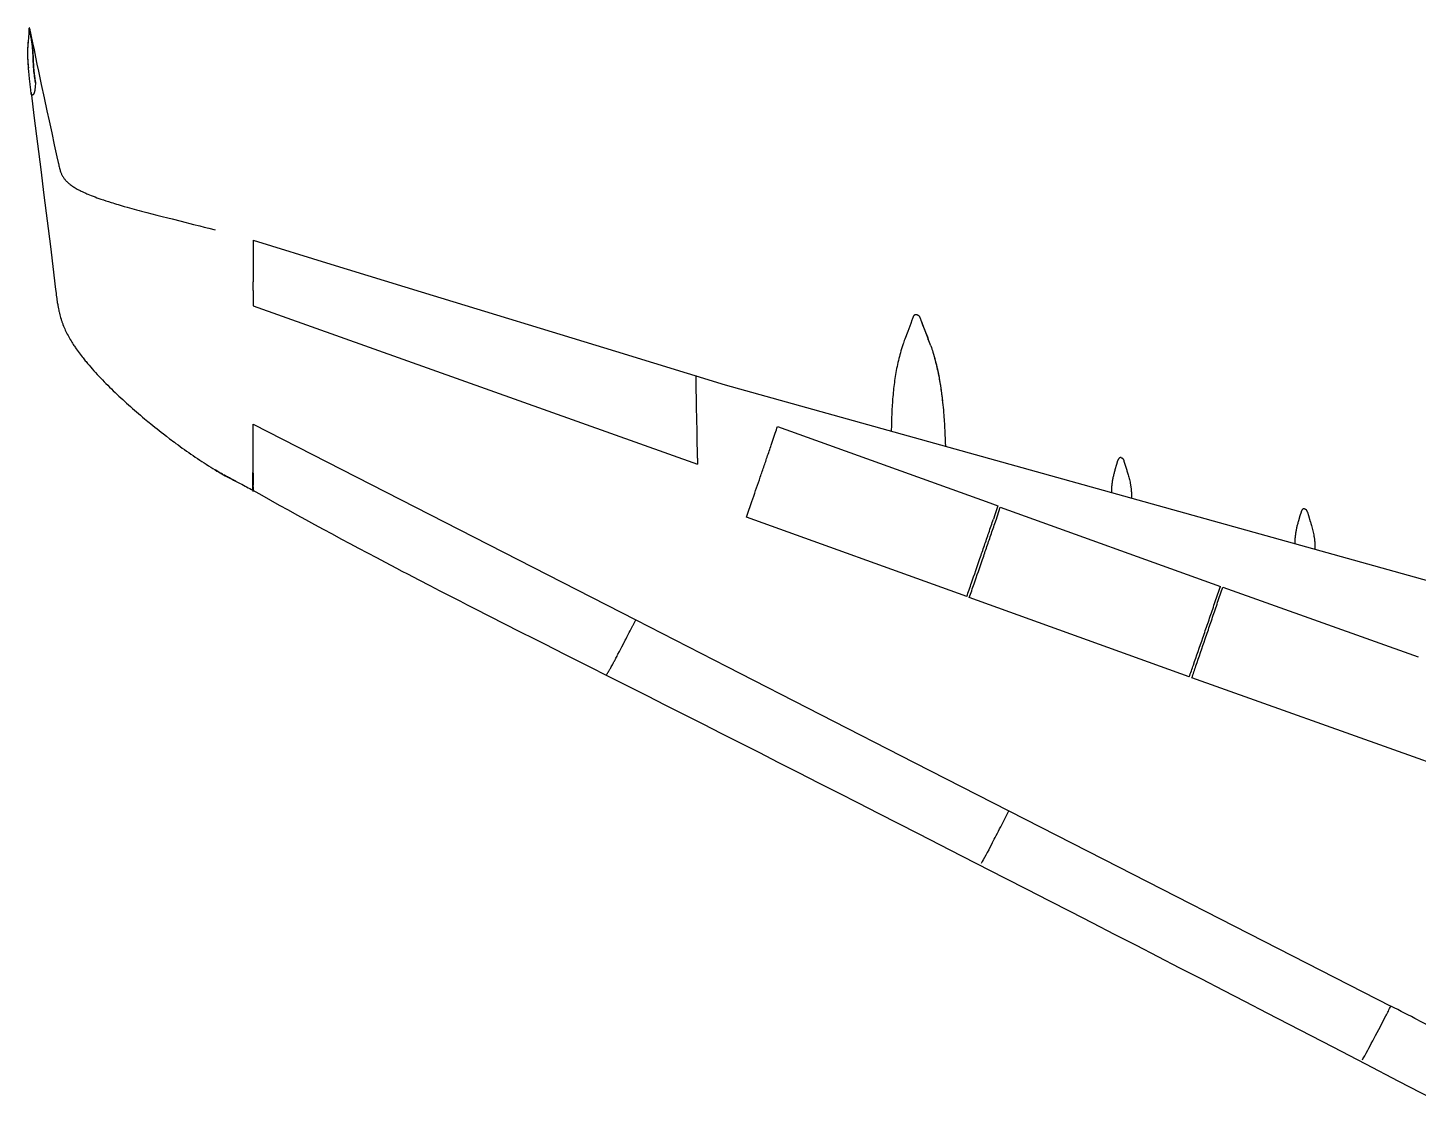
# Model space of a CAD drawing. Extents: x -17108 to 71323, y -8319 to 54197.
# Drawn here: x 35841 to 44928, y 12203 to 19197 of the extents above; entities that cross this region are included whole.
import ezdxf

# ---------------------------------------------------------------- set-up
doc = ezdxf.new("R2010")
doc.units = 0
doc.layers.get('0').update_dxf_attribs({"linetype": 'CONTINUOUS'})

msp = doc.modelspace()

# ---------------------------------------------------------------- linework, layer by layer
at = {"color": 7, "ltscale": 0.024724}
for p, q in [((35891.2, 18838.6), (35891.1, 18839.6)), ((35891.1, 18839.6), (35891.2, 18838.6))]:
    msp.add_line(p, q, dxfattribs=at)
at = {"color": 7}
for p, q in [((37312.7, 17380.9), (40218.7, 16346.4)), ((41677, 17287.3), (41726.5, 17162.4)), ((40208.7, 16897.1), (40208.1, 16924.3)), ((40211.2, 16775.6), (40210, 16833.2)), ((40397.8, 16865), (47248.2, 14953.7)), ((40212.4, 16716.2), (40211.2, 16775.6)), ((37312.7, 16606.4), (39814.1, 15327.6)), ((40699.7, 16470.5), (40726.2, 16549)), ((40740.7, 16592.2), (42129, 16092.7)), ((37312.7, 16261.6), (37312.7, 16286.5)), ((42129, 16092.7), (42181.4, 16073.8)), ((41977.7, 15480.8), (40537.2, 15999.3)), ((42169, 15981), (42197.1, 16064.3)), ((42197.1, 16064.3), (43635.4, 15546.8)), ((43650.6, 15541.6), (44928.3, 15085.9)), ((43432.3, 14955.9), (41994.2, 15473.6)), ((39814, 15327.6), (40409.5, 15023.1)), ((40409.5, 15023.1), (41635, 14396.5)), ((44928.3, 14422), (43449.1, 14949.7)), ((41635, 14396.5), (42253.6, 14080.3)), ((45013.6, 14391.6), (44928.3, 14422)), ((42253.6, 14080.3), (42871.2, 13764.5)), ((42871.2, 13764.5), (44107.4, 13132.5)), ((44107.4, 13132.5), (44749.9, 12804)), ((44928.3, 12712.7), (45413.7, 12464.6))]:
    msp.add_line(p, q, dxfattribs=at)
at = {"color": 7, "ltscale": 4.88281e-05}
msp.add_line((41643.4, 17320.1), (41643.4, 17320.1), dxfattribs=at)
at = {"color": 7, "ltscale": 0.169336}
msp.add_line((41651.4, 17322.3), (41644.7, 17322.3), dxfattribs=at)
at = {"color": 7, "ltscale": 0.00625}
for p, q in [((41719.4, 17162.4), (41719.7, 17162.4)), ((41719.6, 17162.4), (41719.8, 17162.4))]:
    msp.add_line(p, q, dxfattribs=at)
at = {"color": 7, "ltscale": 0.021537}
msp.add_line((40210, 16833.2), (40210, 16834.1), dxfattribs=at)
at = {"color": 7, "ltscale": 0.000683594}
for p, q in [((40211.2, 16775.6), (40211.2, 16775.6)), ((37312.7, 16168.3), (37312.7, 16168.3)), ((44198.2, 15804.7), (44198.2, 15804.7))]:
    msp.add_line(p, q, dxfattribs=at)
at = {"color": 7, "ltscale": 0.000439453}
msp.add_line((40212.4, 16716.1), (40212.4, 16716.2), dxfattribs=at)
at = {"color": 7, "ltscale": 9.76563e-05}
msp.add_line((40214, 16632.3), (40214, 16632.3), dxfattribs=at)
at = {"color": 7, "ltscale": 0.496388}
msp.add_line((37312.7, 16586.6), (37312.7, 16606.4), dxfattribs=at)
at = {"color": 7, "ltscale": 0.086768}
msp.add_line((37312.8, 16563.2), (37312.8, 16566.7), dxfattribs=at)
at = {"color": 7, "ltscale": 0.000585937}
msp.add_line((40216.8, 16467.8), (40216.8, 16467.8), dxfattribs=at)
at = {"color": 7, "ltscale": 0.160059}
msp.add_line((37312.7, 16427.7), (37312.7, 16434.1), dxfattribs=at)
at = {"color": 7, "ltscale": 0.006445}
msp.add_line((37312.7, 16378.2), (37312.7, 16378.4), dxfattribs=at)
at = {"color": 7, "ltscale": 0.070123}
msp.add_line((40217.9, 16384.5), (40217.8, 16387.3), dxfattribs=at)
at = {"color": 7, "ltscale": 0.003419}
msp.add_line((42983.7, 16388.6), (42983.6, 16388.6), dxfattribs=at)
at = {"color": 7, "ltscale": 0.000587968}
msp.add_line((42983.7, 16388.6), (42983.7, 16388.6), dxfattribs=at)
at = {"color": 7, "ltscale": 0.00059402}
for p, q in [((42983.7, 16388.6), (42983.7, 16388.6)), ((37312.8, 16168.5), (37312.8, 16168.5))]:
    msp.add_line(p, q, dxfattribs=at)
at = {"color": 7, "ltscale": 0.005079}
msp.add_line((42983.9, 16388.6), (42983.7, 16388.6), dxfattribs=at)
at = {"color": 7, "ltscale": 0.026819}
msp.add_line((42987.6, 16388.2), (42986.2, 16388.4), dxfattribs=at)
at = {"color": 7, "ltscale": 0.133204}
msp.add_line((37312.7, 16329), (37312.7, 16334.3), dxfattribs=at)
at = {"color": 7, "ltscale": 0.22334}
msp.add_line((37312.7, 16286.5), (37312.7, 16295.4), dxfattribs=at)
at = {"color": 7, "ltscale": 0.212256}
msp.add_line((37312.8, 16286.8), (37312.8, 16278.3), dxfattribs=at)
at = {"color": 7, "ltscale": 0.123779}
msp.add_line((37312.8, 16278.3), (37312.8, 16273.3), dxfattribs=at)
at = {"color": 7, "ltscale": 0.124023}
msp.add_line((37312.8, 16273.3), (37312.8, 16268.4), dxfattribs=at)
at = {"color": 7, "ltscale": 0.20918}
msp.add_line((37312.8, 16268.4), (37312.8, 16260), dxfattribs=at)
at = {"color": 7, "ltscale": 0.050586}
msp.add_line((37312.7, 16178.5), (37312.8, 16180.6), dxfattribs=at)
at = {"color": 7, "ltscale": 0.007666}
msp.add_line((37312.7, 16178.2), (37312.7, 16178.5), dxfattribs=at)
at = {"color": 7, "ltscale": 0.230909}
msp.add_line((37312.8, 16260), (37312.8, 16250.8), dxfattribs=at)
at = {"color": 7, "ltscale": 0.05542}
msp.add_line((37312.8, 16221.2), (37312.8, 16219), dxfattribs=at)
at = {"color": 7, "ltscale": 0.112354}
msp.add_line((37312.8, 16219), (37312.8, 16214.5), dxfattribs=at)
at = {"color": 7, "ltscale": 0.062402}
msp.add_line((37312.8, 16214.5), (37312.8, 16212), dxfattribs=at)
at = {"color": 7, "ltscale": 0.049365}
msp.add_line((37312.8, 16212), (37312.8, 16210), dxfattribs=at)
at = {"color": 7, "ltscale": 0.040918}
msp.add_line((37312.8, 16210), (37312.8, 16208.4), dxfattribs=at)
at = {"color": 7, "ltscale": 0.031055}
msp.add_line((37312.8, 16198), (37312.8, 16196.8), dxfattribs=at)
at = {"color": 7, "ltscale": 0.029102}
msp.add_line((37312.8, 16196.8), (37312.8, 16195.6), dxfattribs=at)
at = {"color": 7, "ltscale": 0.041651}
msp.add_line((37312.8, 16195.6), (37312.8, 16194), dxfattribs=at)
at = {"color": 7, "ltscale": 0.069824}
msp.add_line((37312.8, 16194), (37312.8, 16191.2), dxfattribs=at)
at = {"color": 7, "ltscale": 0.02041}
msp.add_line((37312.8, 16191.3), (37312.8, 16192.1), dxfattribs=at)
at = {"color": 7, "ltscale": 0.020752}
msp.add_line((37312.8, 16191.2), (37312.8, 16190.3), dxfattribs=at)
at = {"color": 7, "ltscale": 0.021924}
msp.add_line((37312.8, 16181.3), (37312.8, 16180.5), dxfattribs=at)
at = {"color": 7, "ltscale": 0.026026}
msp.add_line((37312.8, 16180.5), (37312.8, 16179.4), dxfattribs=at)
at = {"color": 7, "ltscale": 0.040967}
msp.add_line((37312.8, 16179.4), (37312.8, 16177.8), dxfattribs=at)
at = {"color": 7, "ltscale": 0.006055}
msp.add_line((37312.8, 16177.8), (37312.8, 16177.5), dxfattribs=at)
at = {"color": 7, "ltscale": 0.160987}
msp.add_line((37312.8, 16177.5), (37312.8, 16171.1), dxfattribs=at)
at = {"color": 7, "ltscale": 0.001225}
for p, q in [((43041.4, 16197.4), (43041.4, 16197.5)), ((37312.8, 16168), (37312.8, 16167.9))]:
    msp.add_line(p, q, dxfattribs=at)
at = {"color": 7, "ltscale": 0.001176}
msp.add_line((43041.4, 16197.5), (43041.4, 16197.4), dxfattribs=at)
at = {"color": 7, "ltscale": 0.001468}
msp.add_line((37312.7, 16170.3), (37312.8, 16170.4), dxfattribs=at)
at = {"color": 7, "ltscale": 0.003271}
msp.add_line((37312.7, 16170.2), (37312.7, 16170.3), dxfattribs=at)
at = {"color": 7, "ltscale": 0.010697}
msp.add_line((37312.7, 16169.7), (37312.7, 16170.2), dxfattribs=at)
at = {"color": 7, "ltscale": 0.008301}
msp.add_line((37312.7, 16169.4), (37312.7, 16169.7), dxfattribs=at)
at = {"color": 7, "ltscale": 0.007348}
msp.add_line((37312.7, 16168.3), (37312.8, 16168), dxfattribs=at)
at = {"color": 7, "ltscale": 0.007862}
msp.add_line((37312.8, 16171.1), (37312.8, 16170.8), dxfattribs=at)
at = {"color": 7, "ltscale": 0.005371}
msp.add_line((37312.8, 16170.8), (37312.8, 16170.6), dxfattribs=at)
at = {"color": 7, "ltscale": 0.016505}
msp.add_line((37312.8, 16170.6), (37312.8, 16169.9), dxfattribs=at)
at = {"color": 7, "ltscale": 0.004152}
msp.add_line((37312.8, 16170.4), (37312.8, 16170.5), dxfattribs=at)
at = {"color": 7, "ltscale": 0.001858}
msp.add_line((37312.8, 16169.9), (37312.8, 16169.8), dxfattribs=at)
at = {"color": 7, "ltscale": 0.003468}
msp.add_line((37312.8, 16169.1), (37312.8, 16168.9), dxfattribs=at)
at = {"color": 7, "ltscale": 0.008218}
msp.add_line((37312.8, 16168.9), (37312.8, 16168.6), dxfattribs=at)
at = {"color": 7, "ltscale": 0.001614}
msp.add_line((37312.8, 16167.9), (37312.8, 16167.9), dxfattribs=at)
at = {"color": 7, "ltscale": 0.000488281}
msp.add_line((37312.8, 16167.9), (37312.8, 16167.9), dxfattribs=at)
at = {"color": 7, "ltscale": 0.10918}
msp.add_line((42923.1, 16164.8), (42923.1, 16160.5), dxfattribs=at)
at = {"color": 7, "ltscale": 0.000308816}
msp.add_line((42933.8, 16157.5), (42933.8, 16157.5), dxfattribs=at)
at = {"color": 7, "ltscale": 0.003125}
msp.add_line((44182.6, 16054.5), (44182.5, 16054.5), dxfattribs=at)
at = {"color": 7, "ltscale": 0.00029701}
msp.add_line((44182.5, 16054.5), (44182.5, 16054.5), dxfattribs=at)
at = {"color": 7, "ltscale": 0.000490717}
msp.add_line((44182.6, 16054.5), (44182.6, 16054.5), dxfattribs=at)
at = {"color": 7, "ltscale": 0.0042}
msp.add_line((44182.8, 16054.5), (44182.6, 16054.5), dxfattribs=at)
at = {"color": 7, "ltscale": 0.031067}
msp.add_line((44186, 16054.3), (44184.8, 16054.4), dxfattribs=at)
at = {"color": 7, "ltscale": 0.001066}
msp.add_line((44204.2, 16032.4), (44204.2, 16032.4), dxfattribs=at)
at = {"color": 7, "ltscale": 0.001208}
msp.add_line((44204.2, 16032.4), (44204.2, 16032.4), dxfattribs=at)
at = {"color": 7, "ltscale": 0.111475}
msp.add_line((44122, 15830.4), (44122, 15826), dxfattribs=at)
at = {"color": 7, "ltscale": 0.111768}
msp.add_line((44122, 15830.4), (44122, 15826), dxfattribs=at)
at = {"color": 7, "ltscale": 0.111377}
msp.add_line((44122, 15826), (44122, 15830.4), dxfattribs=at)
at = {"color": 7, "ltscale": 0.000341797}
msp.add_line((44158.4, 15815.8), (44158.4, 15815.8), dxfattribs=at)
at = {"color": 7, "ltscale": 0.000390625}
msp.add_line((44158.4, 15815.8), (44158.4, 15815.8), dxfattribs=at)
at = {"color": 7, "ltscale": 0.000927734}
msp.add_line((44198.2, 15804.7), (44198.2, 15804.7), dxfattribs=at)
at = {"color": 7, "ltscale": 0.001172}
msp.add_line((44241.4, 15792.7), (44241.4, 15792.7), dxfattribs=at)
msp.add_line((44241.4, 15792.7), (44241.4, 15792.7), dxfattribs=at)
at = {"color": 7, "ltscale": 0.08054}
msp.add_line((39795.7, 15291.9), (39797.2, 15294.8), dxfattribs=at)
at = {"color": 7, "ltscale": 0.460651}
msp.add_line((39805.6, 15311.2), (39814.1, 15327.6), dxfattribs=at)
at = {"color": 7, "ltscale": 0.14855}
msp.add_line((39737.9, 15180.2), (39740.6, 15185.5), dxfattribs=at)
at = {"color": 7, "ltscale": 0.342213}
msp.add_line((39761.2, 15225.1), (39767.4, 15237.2), dxfattribs=at)
at = {"color": 7, "ltscale": 0.123577}
msp.add_line((39695.4, 15099), (39697.7, 15103.4), dxfattribs=at)
at = {"color": 7}
for points in [[(35862, 18774.7), (35861, 18782.4), (35859.8, 18793.3), (35858.2, 18807.8), (35855.9, 18830), (35852.5, 18863.9), (35850, 18889.4), (35847.9, 18911.6), (35846.1, 18932), (35844.8, 18947.8), (35843.8, 18961.2), (35842.9, 18974.9), (35842.3, 18984.3), (35841.7, 18994.3), (35841.3, 19004.7), (35840.9, 19015.3), (35840.8, 19020.8), (35840.8, 19026.2), (35840.7, 19031.8), (35840.8, 19037.4), (35840.8, 19043.1), (35841, 19048.8), (35841.2, 19054.5), (35841.4, 19060.2), (35841.7, 19066), (35842, 19071.7), (35842.4, 19077.5), (35843.3, 19089.1), (35844.2, 19100.6), (35845.3, 19112.2), (35846.9, 19129.6), (35847.4, 19135.4), (35847.9, 19141.3), (35848.4, 19147.1), (35848.6, 19151.2), (35848.9, 19155.3), (35849, 19159.4), (35849.1, 19163.6), (35849.2, 19168.1), (35849.3, 19177.3), (35849.4, 19192.7), (35849.4, 19195.3)], [(35850.3, 19197.4), (35850.1, 19197.4), (35849.9, 19197.3), (35849.7, 19197), (35849.6, 19196.7), (35849.5, 19196.4), (35849.5, 19195.9), (35849.4, 19195.3)], [(35850.3, 19197.4), (35850.1, 19197.4), (35849.9, 19197.2), (35849.8, 19197.1), (35849.7, 19196.9)], [(35852.6, 19193.2), (35852.4, 19194.2), (35852.2, 19194.8), (35851.8, 19195.8), (35851.4, 19196.5), (35851.2, 19196.8), (35851, 19197), (35850.8, 19197.2), (35850.6, 19197.4), (35850.4, 19197.4), (35850.3, 19197.4)], [(35852.6, 19193.2), (35852.4, 19194.2), (35852.1, 19195), (35851.9, 19195.6), (35851.5, 19196.3), (35851.3, 19196.7), (35851, 19197), (35850.7, 19197.3), (35850.6, 19197.4), (35850.4, 19197.4), (35850.3, 19197.4)], [(35891.1, 18839.6), (35889.2, 18850.7), (35888.2, 18856.7), (35886.5, 18868.1), (35885, 18878.6), (35883.5, 18889.8), (35882.2, 18900.8), (35881, 18912.4), (35880.7, 18915.9), (35879.8, 18926.4), (35878.8, 18939.3), (35878.1, 18949.7), (35877.2, 18964.9), (35876.6, 18975.2), (35875.8, 18993.1), (35874.7, 19016.5), (35874.1, 19028.6), (35873.5, 19040.7), (35872.8, 19051.6), (35872, 19062.5), (35871.6, 19068), (35870.7, 19077.8), (35869.9, 19085.6), (35868.9, 19093.4), (35867.9, 19101.2), (35866.7, 19109), (35865.8, 19114.7), (35864.9, 19120.4), (35863.8, 19126.4), (35862.6, 19132.4), (35861.4, 19139), (35860.1, 19145.5), (35858.5, 19153.5), (35857.1, 19161.4), (35855.8, 19169.2), (35855.5, 19171.7), (35854.3, 19179.7), (35853.3, 19187.8), (35852.6, 19193.2)], [(35852.6, 19193.2), (35853.3, 19188.1), (35854, 19181.9)], [(35852.6, 19193.2), (35871.7, 19100.3), (35881.4, 19053.3), (35891.1, 19006.3), (35900.8, 18959.8), (35910.6, 18913.2), (35919.6, 18869.9), (35928.8, 18826.7), (35947.1, 18740.6), (35965.5, 18654.8), (35979.7, 18589.1), (35996.7, 18510.6), (36013.9, 18432), (36031.2, 18353.6), (36039.4, 18316.5), (36040.7, 18310.4), (36042.9, 18300.5), (36044, 18296), (36045.9, 18287.9), (36048, 18279.9), (36049.7, 18273.5), (36051.5, 18267.2), (36053.3, 18261.6), (36054.2, 18258.8), (36055.2, 18256), (36056.7, 18251.9), (36058.3, 18247.8), (36060, 18243.8), (36061.8, 18239.8), (36063.9, 18235.6), (36066.1, 18231.4), (36068.4, 18227.3), (36070.9, 18223.2), (36073.5, 18219.2), (36076.3, 18215.2), (36079.2, 18211.3), (36082.3, 18207.4), (36085.5, 18203.6), (36088.9, 18199.8), (36092.5, 18196), (36096.2, 18192.3), (36100.3, 18188.3), (36104.7, 18184.4), (36109.2, 18180.6), (36113.8, 18176.8), (36118.6, 18173.1), (36123.6, 18169.4), (36128.7, 18165.7), (36133.7, 18162.3), (36138.8, 18159), (36144, 18155.7), (36149.3, 18152.4), (36152.9, 18150.2), (36156.5, 18148.1), (36163.9, 18143.9), (36171.5, 18139.7), (36177.7, 18136.4), (36184, 18133.2), (36190.4, 18130), (36195.3, 18127.7), (36200.2, 18125.3), (36210.1, 18120.7), (36215.4, 18118.3), (36220.7, 18115.9), (36226.4, 18113.4), (36232.2, 18111), (36243.5, 18106.2), (36255, 18101.6), (36267.4, 18096.7), (36280, 18092), (36292.7, 18087.3), (36305.6, 18082.6), (36318.7, 18078.1), (36326.9, 18075.2), (36335.1, 18072.4), (36351.8, 18066.9), (36368.6, 18061.5), (36385.6, 18056.1), (36396.9, 18052.6), (36408.2, 18049.1), (36419.9, 18045.6), (36431.6, 18042.1), (36451.2, 18036.4), (36470.9, 18030.7), (36490.8, 18025.1), (36505.8, 18020.9), (36520.8, 18016.7), (36551, 18008.5), (36567.8, 18004), (36584.6, 17999.5), (36618.3, 17990.6), (36651.6, 17982), (36685.1, 17973.3), (36719.9, 17964.4), (36754.9, 17955.6), (36784.6, 17948.1), (36844.1, 17933.1), (36924.2, 17912.9), (36964.4, 17902.8), (36994.5, 17895.1), (37024.7, 17887.4), (37066.2, 17876.7)], [(35844.2, 18956.6), (35843.6, 18965.2), (35842.9, 18975), (35842.3, 18985.1), (35841.9, 18992.5), (35841.5, 18999), (35841.3, 19005.7), (35841, 19012.4), (35840.9, 19019.1), (35840.8, 19026.4), (35840.8, 19033.5), (35840.8, 19041.7), (35841, 19050), (35841.3, 19058.2), (35841.8, 19066.5), (35842.1, 19072.9), (35842.6, 19079.3), (35843.3, 19089.3), (35844.1, 19099.4), (35845, 19109.5)], [(35846, 18935.9), (35844.6, 18951.6), (35843.5, 18966.1), (35842.6, 18979.6), (35842, 18989.7), (35841.5, 18999.5), (35841.2, 19008.9), (35840.9, 19017.6), (35840.8, 19026.2), (35840.8, 19034.5), (35840.9, 19042.8), (35841.1, 19051.8), (35841.5, 19060.7), (35841.9, 19069.5), (35842.3, 19076), (35842.8, 19082.5), (35843.3, 19089.3), (35843.9, 19096.1), (35845, 19109.5)], [(35857.7, 19158.1), (35858.3, 19154.8), (35859.5, 19148.4), (35861.5, 19138.2), (35863.5, 19127.9), (35864.4, 19122.7), (35865.3, 19117.6), (35866.7, 19109.5), (35867.8, 19102), (35868.8, 19094.4), (35869.9, 19085.6), (35870.8, 19076.7), (35871.4, 19070.2), (35871.9, 19063.6), (35872.4, 19057), (35872.9, 19050.3), (35873.3, 19043.4), (35873.7, 19036.5), (35874.1, 19027.8), (35875, 19009.8), (35876.1, 18985), (35876.8, 18971.6), (35877.3, 18961.6), (35878, 18951), (35878.5, 18943.5), (35879, 18935.7), (35880, 18923.7), (35880.6, 18917.3), (35881.2, 18910.8), (35881.8, 18904.6), (35882.5, 18898.2), (35883.2, 18892.3), (35884, 18886.3), (35885, 18878.4), (35886.1, 18870.4), (35887.6, 18860.8), (35889.3, 18850.2), (35891.1, 18839.6)], [(35891.2, 18838.6), (35890.6, 18829.9), (35889.9, 18821.2), (35889.3, 18814.6), (35888.6, 18808.1), (35888.1, 18803.8), (35887.5, 18799.4), (35886.9, 18795.1), (35886.1, 18789.4), (35885.6, 18786.5), (35885.1, 18783.7), (35884.2, 18779.5), (35883.7, 18777.3), (35883.2, 18775.2), (35882.3, 18772.3), (35881.8, 18770.9), (35881.3, 18769.5), (35880.5, 18767.3), (35880, 18766.3), (35879.5, 18765.3), (35878.6, 18763.6), (35877.6, 18762.2), (35876.7, 18761), (35875.7, 18760), (35874.8, 18759.2), (35873.9, 18758.5), (35872.9, 18758), (35872.1, 18757.7), (35871.1, 18757.5), (35870.8, 18757.5), (35870.1, 18757.4)], [(35891.2, 18838.6), (35890.6, 18829.9), (35889.9, 18821.2), (35889.3, 18814.6), (35888.6, 18808.1), (35888.1, 18803.8), (35887.5, 18799.4), (35886.9, 18795.1), (35886.1, 18789.4), (35885.6, 18786.5), (35885.1, 18783.7), (35884.2, 18779.5), (35883.7, 18777.3), (35883.1, 18775.2), (35882.3, 18772.3), (35881.8, 18770.9), (35881.3, 18769.5), (35880.4, 18767.2), (35879.5, 18765.3), (35878.6, 18763.6), (35877.6, 18762.2), (35876.7, 18761), (35875.7, 18760), (35874.8, 18759.2), (35873.9, 18758.5), (35872.9, 18758), (35872.1, 18757.7), (35871.5, 18757.6), (35870.8, 18757.5), (35870.1, 18757.4)], [(35870.1, 18757.4), (35869.4, 18757.5), (35868.6, 18757.6), (35868, 18757.9), (35867.5, 18758.1), (35867.1, 18758.4), (35866.6, 18758.8), (35866.3, 18759.2), (35865.9, 18759.7), (35865.5, 18760.2), (35865.2, 18760.8), (35864.9, 18761.4), (35864.6, 18762.1), (35864.3, 18762.9), (35864, 18763.8), (35863.7, 18764.8), (35863.2, 18766.8), (35862.8, 18768.9), (35862.5, 18770.9), (35862, 18774.7)], [(35870.1, 18757.4), (35869.4, 18757.5), (35868.6, 18757.6), (35868, 18757.9), (35867.5, 18758.1), (35867.1, 18758.4), (35866.7, 18758.8), (35866.3, 18759.2), (35865.9, 18759.7), (35865.5, 18760.2), (35865.2, 18760.7), (35864.9, 18761.3), (35864.6, 18762.1), (35864.3, 18762.8), (35864, 18763.7), (35863.7, 18764.7), (35863.2, 18766.7), (35862.8, 18768.7), (35862.5, 18770.8), (35862, 18774.7)], [(35862, 18774.6), (35883.3, 18606.9), (35904.6, 18438.9), (35925.6, 18271.1), (35946.5, 18103.6), (35967.3, 17936), (35988, 17767.9), (36008.7, 17599.7), (36017.8, 17524.8), (36022.3, 17487.9), (36025.3, 17463.3), (36026.9, 17451), (36028.4, 17439.6), (36029.9, 17428.2), (36031.2, 17418.9), (36032.6, 17409.5), (36033.7, 17402.1), (36034.9, 17394.8), (36036, 17388.4), (36037.1, 17382), (36038.9, 17371.8), (36040.9, 17361.5), (36043, 17351.3), (36044.1, 17346.2), (36045.3, 17341.1), (36047.5, 17331.6), (36049.9, 17322.2), (36052.4, 17312.8), (36055.1, 17303.5), (36057.9, 17294.2), (36059.4, 17289.6), (36060.9, 17284.9), (36062.4, 17280.3), (36064, 17275.8), (36065.6, 17271.2), (36067.3, 17266.7), (36069, 17262.1), (36070.7, 17257.6), (36074.3, 17248.6), (36078, 17239.6), (36081.9, 17230.7), (36086, 17221.8), (36090.2, 17212.9), (36094.5, 17204.1), (36099, 17195.3), (36103.5, 17186.6), (36108.3, 17177.8), (36113.2, 17169), (36118.3, 17160.3), (36123.4, 17151.7), (36128.6, 17143.1), (36133.2, 17135.8), (36137.8, 17128.6), (36142.5, 17121.4), (36146.1, 17116.1), (36149.6, 17110.8), (36153.3, 17105.4), (36157, 17100), (36163.5, 17090.8), (36170, 17081.8), (36176.6, 17072.7), (36183.3, 17063.8), (36189.5, 17055.7), (36195.7, 17047.7), (36201.9, 17039.7), (36206.6, 17033.8), (36211.4, 17027.8), (36216.3, 17021.8), (36221.2, 17015.8), (36231.2, 17003.9), (36241.2, 16992), (36251.6, 16979.9), (36262.2, 16968), (36272.8, 16956.1), (36283.7, 16944.1), (36294.7, 16932.2), (36305.8, 16920.3), (36317, 16908.5), (36328.3, 16896.7), (36339.7, 16885), (36351.4, 16873.2), (36363.1, 16861.4), (36374.8, 16849.8), (36386.9, 16838), (36399, 16826.2), (36411.2, 16814.5), (36423.5, 16802.8), (36435.9, 16791.1), (36448.4, 16779.5), (36460.9, 16767.9), (36473.4, 16756.5), (36486, 16745), (36498.8, 16733.5), (36511.7, 16722.1), (36524.6, 16710.7), (36537.7, 16699.2), (36550.8, 16687.8), (36564, 16676.4), (36577.3, 16665.1), (36590.7, 16653.8), (36604.1, 16642.5), (36614.1, 16634.2), (36624.2, 16625.8), (36634.3, 16617.5), (36644.4, 16609.2), (36658, 16598.2), (36671.6, 16587.2), (36685.4, 16576.2), (36699.2, 16565.3), (36713.1, 16554.4), (36727, 16543.5), (36747.4, 16527.8), (36767.8, 16512.3), (36778.1, 16504.6), (36788.4, 16496.8), (36798.7, 16489.2), (36809, 16481.6), (36822.9, 16471.4), (36836.8, 16461.3), (36850.7, 16451.3), (36864.8, 16441.3), (36878.9, 16431.3), (36893, 16421.4), (36907.2, 16411.6), (36921.4, 16401.8), (36935.6, 16392.1), (36949.8, 16382.6), (36964.1, 16373), (36978.4, 16363.6), (36992.8, 16354.2), (37007.2, 16344.8), (37021.6, 16335.5), (37036.2, 16326.3), (37050.8, 16317.1), (37065.4, 16308)], [(37312.8, 17743.9), (37312.8, 17723), (37312.8, 17702.1)], [(37314, 17808.9), (37820.7, 17653.8), (38411.4, 17472.9), (39682.5, 17083.8), (40397.8, 16865)], [(37312.8, 17702.1), (37312.8, 17695), (37312.8, 17680.7), (37312.8, 17659.3)], [(37312.8, 17659.3), (37312.8, 17639.1), (37312.8, 17598.7)], [(37312.8, 17598.7), (37312.7, 17578.5), (37312.8, 17538)], [(37312.8, 17479.9), (37312.8, 17441.2), (37312.8, 17421.8)], [(41619.5, 17287.3), (41611.2, 17264.9), (41592, 17213.7), (41572.8, 17162.4)], [(41644.7, 17322.3), (41643.5, 17322.3), (41642.4, 17322.2), (41641.3, 17322), (41640.3, 17321.8), (41639.2, 17321.5), (41638.4, 17321.2), (41637.7, 17320.8), (41636.9, 17320.4), (41636.1, 17320), (41634.9, 17319.2), (41633.8, 17318.2), (41632.6, 17317.1), (41631.5, 17315.7), (41630.4, 17314.3), (41629.4, 17312.7), (41628.5, 17311.1), (41627.6, 17309.4), (41626.5, 17307), (41625.5, 17304.5), (41624.3, 17301.2), (41622.9, 17297.1), (41621, 17291.5), (41619.8, 17288), (41619.5, 17287.3)], [(41654.3, 17322.1), (41655.4, 17321.8), (41656.5, 17321.5), (41657.6, 17321.1), (41658.6, 17320.6), (41659.6, 17320), (41660.6, 17319.4), (41661.5, 17318.7), (41662.4, 17318), (41663.2, 17317.2), (41664, 17316.3), (41664.8, 17315.4), (41665.5, 17314.5), (41666.2, 17313.5), (41666.8, 17312.5), (41667.5, 17311.5), (41668.1, 17310.4), (41669.2, 17308.1), (41670.2, 17305.8), (41671.2, 17303.3), (41672.7, 17299.5), (41674.6, 17294.2), (41676.6, 17288.7), (41677.1, 17287.3)], [(41572.8, 17162.4), (41569.7, 17154.1), (41566.7, 17145.8), (41563.8, 17137.4), (41561.7, 17131.2), (41559.6, 17124.9), (41557.5, 17118.6), (41555.4, 17112.3), (41551.5, 17099.6), (41547.7, 17086.9), (41544, 17074.1), (41540.5, 17061.3), (41537.1, 17048.5), (41533.8, 17035.6), (41530.7, 17022.7), (41527.8, 17009.8), (41524.9, 16996.8), (41522.2, 16983.8), (41519.6, 16970.8), (41517.1, 16957.7), (41514.8, 16944.7), (41512.5, 16931.6), (41510.4, 16918.5), (41508.4, 16905.4), (41506.5, 16892.3), (41504.7, 16879.1), (41502.9, 16866), (41501.3, 16852.8), (41499.8, 16839.6), (41498.4, 16826.5), (41497, 16813.3), (41495.7, 16800.1), (41494.5, 16786.9), (41493.4, 16773.7), (41492.4, 16760.5), (41491.4, 16747.2), (41490.5, 16734), (41489.7, 16720.8), (41489, 16707.6), (41488.3, 16694.3), (41487.6, 16681.1), (41487.1, 16667.8), (41486.5, 16654.6), (41486.1, 16641.3), (41485.7, 16628.1), (41485.4, 16614.8), (41485.1, 16601.6), (41484.9, 16588.3), (41484.8, 16575), (41484.7, 16561.8)], [(41742.9, 17118.4), (41746.4, 17108.3), (41749.7, 17098.2), (41753, 17088), (41756.2, 17077.8), (41758.3, 17070.9), (41760.4, 17064.1), (41764.4, 17050.3), (41768.3, 17036.5), (41772, 17022.6), (41775.6, 17008.7), (41779, 16994.7), (41782.3, 16980.6), (41785.5, 16966.5), (41788.6, 16952.1), (41791.6, 16937.6), (41794.4, 16923), (41797.2, 16908.5), (41799.8, 16893.8), (41802.3, 16879.1), (41803.7, 16870.3), (41805.1, 16861.5), (41806.5, 16852.6), (41807.8, 16843.7), (41810.4, 16825.9), (41812.8, 16808), (41814.8, 16792), (41816.7, 16776), (41818.5, 16759.9)], [(41764.1, 17051.4), (41767.7, 17038.6), (41771.1, 17025.8), (41774.5, 17013), (41777.7, 16999.9), (41780.4, 16988.9), (41782.9, 16977.9), (41785.4, 16967.1), (41787.7, 16956.3), (41790, 16945.4), (41792.2, 16934.5), (41794.4, 16923.6), (41796.4, 16912.6), (41798.5, 16901.5), (41800.4, 16890.5), (41802.3, 16879.3), (41804.1, 16868.2), (41805.9, 16857), (41807.6, 16845.7), (41809.2, 16834.6), (41810.8, 16823.4), (41812.3, 16812.5), (41813.7, 16801.5), (41815, 16791.6), (41816.2, 16781.6), (41818.1, 16765.4), (41819.9, 16749.2), (41821.5, 16732.8), (41823.1, 16716.4), (41824.7, 16699.9), (41826.1, 16683.3), (41827.5, 16666.1), (41828.5, 16652.2), (41829.7, 16636.7), (41830.5, 16623.8), (41831.4, 16611), (41832.9, 16586.8), (41834.2, 16562.4), (41835.4, 16537.9), (41836.5, 16513.2), (41837.4, 16488.2), (41838.3, 16463.1)], [(40214, 16632.3), (40213.8, 16641.1), (40212.4, 16716.1)], [(37312.8, 16496.9), (37312.8, 16519.3), (37312.8, 16541.8)], [(37312.7, 16378.4), (37312.7, 16403), (37312.7, 16427.7)], [(37312.7, 16334.3), (37312.8, 16348.9), (37312.7, 16378.2)], [(42963.8, 16366.8), (42956.7, 16343.2), (42946.6, 16309.1), (42945, 16303.8)], [(42983.4, 16388.6), (42982.4, 16388.6), (42981.4, 16388.5), (42980.4, 16388.2), (42979.1, 16387.8), (42978, 16387.4), (42976.9, 16386.8), (42975.8, 16386.1), (42974.7, 16385.3), (42973.6, 16384.3), (42972.4, 16383.1), (42971.3, 16381.8), (42970, 16380.1), (42968.8, 16378.3), (42967.7, 16376.4), (42966.7, 16374.4), (42965.6, 16371.9), (42964.6, 16369.4), (42963.8, 16366.8)], [(42983.7, 16388.6), (42983.3, 16388.6), (42983.3, 16388.6), (42983.3, 16388.6)], [(42986.2, 16388.4), (42985.2, 16388.6), (42984, 16388.6)], [(42987.6, 16388.2), (42988.3, 16388.1), (42989, 16387.9), (42989.8, 16387.6), (42990.6, 16387.3), (42991.3, 16387), (42992, 16386.6), (42992.7, 16386.2), (42993.4, 16385.7), (42994.7, 16384.7), (42995.9, 16383.5), (42997.1, 16382.3), (42998.2, 16380.9), (42999.2, 16379.5), (43000.4, 16377.7), (43001.5, 16375.6), (43002.4, 16374), (43003.5, 16371.5), (43004.5, 16368.9), (43005.3, 16366.4)], [(43005.3, 16366.4), (43011.8, 16345.3), (43024.1, 16305.9), (43024.9, 16303.2)], [(37065.4, 16308), (37065.5, 16307.9), (37065.6, 16307.9), (37065.6, 16308), (37065.7, 16308.1), (37065.8, 16308.2)], [(37065.4, 16308), (37065.5, 16307.9), (37065.6, 16308), (37065.7, 16308), (37065.8, 16308.2)], [(37065.4, 16308), (37076.4, 16301.2), (37087.4, 16294.7), (37098.4, 16288.3), (37109.4, 16282), (37120.5, 16275.9), (37131.7, 16269.8), (37142.9, 16263.9), (37156.3, 16256.9), (37171.3, 16249.1), (37186.2, 16241.6), (37201, 16234.1)], [(37201, 16234.1), (37182.8, 16243.3), (37173.7, 16248), (37160, 16255.1), (37146.4, 16262.2), (37132.8, 16269.4), (37125.8, 16273.3), (37118.7, 16277.2), (37112.2, 16280.8), (37105.8, 16284.4), (37095.7, 16290.2), (37085.7, 16296.1), (37075.7, 16302.1), (37065.8, 16308.2)], [(37201, 16234.1), (37187.3, 16241), (37168.5, 16250.6), (37159.2, 16255.5), (37145.9, 16262.4), (37132.7, 16269.5), (37125.7, 16273.3), (37118.6, 16277.2), (37112.2, 16280.8), (37105.8, 16284.4), (37095.7, 16290.2), (37085.7, 16296.1), (37075.8, 16302.1), (37065.8, 16308.2)], [(37312.7, 16295.4), (37312.8, 16312.2), (37312.7, 16329)], [(42945, 16303.8), (42943.3, 16298.2), (42941.7, 16292.5), (42940.2, 16286.8), (42938.7, 16281.1), (42937.3, 16275.4), (42935.9, 16269.6), (42934.6, 16263.9), (42933.4, 16258.1), (42932.2, 16252.4), (42931.1, 16246.6), (42930, 16240.8), (42929.1, 16235), (42928.2, 16229.3), (42927.3, 16223.5), (42926.6, 16217.6), (42925.9, 16211.8), (42925.2, 16206), (42924.7, 16200.1), (42924.2, 16194.3), (42923.8, 16188.4), (42923.5, 16182.5), (42923.3, 16176.6), (42923.1, 16170.7), (42923.1, 16164.8)], [(42945.1, 16303.8), (42945, 16303.8), (42945, 16303.8), (42945, 16303.8), (42945, 16303.8), (42945, 16303.8)], [(42945, 16303.8), (42945, 16303.8), (42945, 16303.8), (42945, 16303.8), (42945, 16303.8), (42945.1, 16303.8)], [(43024.9, 16303.2), (43027.1, 16295.9), (43029.2, 16289.1), (43031.1, 16282.4), (43033, 16275.6), (43035, 16268.4), (43037, 16260.9), (43039, 16253), (43041, 16244.8), (43043, 16236.3), (43044.8, 16227.7), (43046.6, 16219), (43047.4, 16214.7), (43048.2, 16210.4), (43048.9, 16206.2), (43049.6, 16201.9), (43050.2, 16197.7), (43050.8, 16193.5), (43051.3, 16189.5), (43051.8, 16185.4), (43052.2, 16181.4), (43052.5, 16177.4), (43052.9, 16173.5), (43053.2, 16169.6), (43053.6, 16161.9), (43053.9, 16154.2), (43054.2, 16146.6), (43054.4, 16139), (43054.6, 16131.3), (43054.8, 16123.7)], [(37193.5, 16237.9), (37211.5, 16228.7), (37229.6, 16219.5), (37239.9, 16214.1), (37250.3, 16208.7), (37260.7, 16203.2), (37271, 16197.7), (37281.4, 16192.1), (37291.8, 16186.4), (37302.2, 16180.7), (37312.6, 16174.9)], [(37312.6, 16174.9), (37312.6, 16174.9), (37312.6, 16174.9), (37312.5, 16174.9), (37312.5, 16175.2), (37312.5, 16178), (37312.5, 16190.2), (37312.5, 16208.8), (37312.6, 16230.2)], [(37312.6, 16174.9), (37312.6, 16174.9), (37312.6, 16174.9), (37312.5, 16175.1), (37312.5, 16176.6), (37312.5, 16179.6), (37312.5, 16189.8), (37312.5, 16207.5), (37312.6, 16230.2)], [(37312.8, 16197.4), (37312.7, 16205.5), (37312.8, 16209.6)], [(37312.8, 16170.5), (37312.8, 16173.9), (37312.7, 16178.2)], [(37312.8, 16190.3), (37312.8, 16187.3), (37312.8, 16181.3)], [(37312.6, 16174.9), (37369.7, 16142.7), (37426.8, 16110.7), (37484.1, 16078.7), (37541.4, 16046.9), (37598.7, 16015.2), (37656.2, 15983.6), (37713.8, 15952.2), (37771.4, 15920.8), (37829.1, 15889.6), (37886.9, 15858.5), (37944.8, 15827.5), (38002.7, 15796.5), (38060.8, 15765.7), (38118.8, 15735), (38176.9, 15704.4), (38213.3, 15685.4), (38249.8, 15666.3), (38286.2, 15647.3), (38322.6, 15628.3), (38395.6, 15590.4), (38468.6, 15552.6), (38533.6, 15519.2), (38598.7, 15485.7), (38663.7, 15452.4), (38712.6, 15427.4), (38761.4, 15402.5), (38859.2, 15352.7), (38957.1, 15303), (39055, 15253.4), (39152.9, 15203.9), (39218.2, 15170.9), (39348.8, 15105), (39495.8, 15030.8), (39642.8, 14956.7), (39764.8, 14895.1), (39886.8, 14833.6), (40008.7, 14772), (40130.6, 14710.3), (40252.5, 14648.6), (40374.3, 14586.8), (40496.1, 14525), (40617.9, 14463.2), (40748.1, 14397), (40878.3, 14330.8), (41008.5, 14264.5), (41138.6, 14198.1), (41268.7, 14131.7), (41398.9, 14065.3), (41659.2, 13932.3), (41944.1, 13786.6), (42229, 13640.8), (42371.5, 13567.8), (42514, 13494.8), (42656.5, 13421.7), (42799, 13348.6), (42941.5, 13275.4), (43084.1, 13202.1), (43226.6, 13128.8), (43369.1, 13055.5), (43511.5, 12982), (43654, 12908.5), (43796.4, 12834.9), (43938.8, 12761.3), (44154.2, 12649.8), (44369.4, 12538.1), (44584.7, 12426.4), (44799.8, 12314.5), (45015, 12202.6)], [(37312.8, 16167.9), (37312.8, 16167.9), (37312.8, 16167.9), (37312.8, 16168.3), (37312.8, 16168.5)], [(42181.4, 16073.8), (42161.8, 16015.7), (42152, 15986.7)], [(44162.7, 16032.8), (44155.7, 16009.1), (44145.5, 15975), (44143.9, 15969.8)], [(44182.3, 16054.5), (44181.1, 16054.5), (44179.9, 16054.3), (44178.8, 16054.1), (44177.7, 16053.7), (44176.5, 16053.1), (44175.4, 16052.5), (44174.2, 16051.7), (44173.1, 16050.8), (44171.9, 16049.7), (44170.8, 16048.4), (44169.7, 16047.1), (44168.4, 16045.3), (44167.3, 16043.5), (44166.2, 16041.5), (44165.2, 16039.5), (44164.1, 16037), (44163.2, 16034.5), (44162.7, 16032.8)], [(44184.8, 16054.4), (44183.5, 16054.5), (44183, 16054.5)], [(44186, 16054.3), (44186.5, 16054.2), (44187.3, 16054), (44188.1, 16053.8), (44188.9, 16053.5), (44189.7, 16053.2), (44190.5, 16052.8), (44191.2, 16052.4), (44191.9, 16052), (44192.6, 16051.5), (44193.3, 16051), (44194.5, 16049.8), (44195.7, 16048.6), (44196.9, 16047.2), (44197.9, 16045.8), (44199.2, 16043.8), (44200.3, 16041.9), (44201.6, 16039.3), (44202.7, 16036.7), (44203.7, 16034.1), (44204.3, 16032.4)], [(44204.3, 16032.4), (44210.8, 16011.3), (44223, 15971.9), (44223.8, 15969.2)], [(44143.9, 15969.8), (44142.3, 15964.1), (44140.7, 15958.4), (44139.1, 15952.7), (44137.6, 15947), (44136.2, 15941.2), (44134.8, 15935.5), (44133.5, 15929.7), (44132.3, 15923.9), (44131.1, 15918.2), (44130, 15912.4), (44128.9, 15906.6), (44128, 15900.8), (44127.1, 15895), (44126.2, 15889.2), (44125.5, 15883.4), (44124.8, 15877.5), (44124.1, 15871.7), (44123.6, 15865.8), (44123.1, 15859.9), (44122.7, 15854), (44122.4, 15848.1), (44122.2, 15842.2), (44122.1, 15836.3), (44122, 15830.4)], [(44223.8, 15969.2), (44227.4, 15957.6), (44229.2, 15951.6), (44231, 15945.2), (44233.5, 15936.3), (44235.9, 15927.4), (44238.3, 15918.2), (44240.4, 15909.3), (44242.3, 15901.1), (44244, 15892.8), (44245.6, 15884.6), (44247.1, 15876.4), (44248.4, 15868.2), (44249, 15864.1), (44249.6, 15860.1), (44250.1, 15856), (44250.6, 15852), (44251.3, 15844.7), (44251.9, 15837.7), (44252.4, 15830.8), (44252.7, 15824), (44253, 15817.2), (44253.2, 15810.3), (44253.3, 15803.4), (44253.5, 15796.3), (44253.7, 15789.2)], [(44122, 15830.4), (44122, 15830.4), (44122, 15830.4), (44122, 15830.4), (44122, 15830.4), (44122, 15830.4)], [(44122, 15830.4), (44122, 15830.4), (44122, 15830.4), (44122, 15830.4), (44122, 15830.4), (44122, 15830.4), (44122, 15830.4), (44122, 15830.4)], [(39716.7, 15139.6), (39723.8, 15153.1), (39737.9, 15180.2)], [(39697.7, 15103.4), (39707.2, 15121.4), (39716.6, 15139.4)], [(39625, 14971.9), (39626.2, 14973.6), (39627.6, 14975.5), (39629, 14977.8)], [(39630.1, 14979.6), (39632.6, 14983.5), (39635.1, 14987.9)], [(42121, 13826.1), (42111.3, 13807.8), (42101.5, 13789.7)], [(42143.9, 13869.5), (42128.7, 13840.5), (42121, 13826.1)], [(42085.3, 13760.1), (42078.8, 13748.4), (42072.4, 13737.2)], [(42101.5, 13789.7), (42093.4, 13774.7), (42085.3, 13760.1)], [(44681, 12671.5), (44692.9, 12694.4), (44716.7, 12740.2)], [(44649.4, 12611.3), (44659.9, 12631.3), (44681, 12671.5)], [(44598.5, 12515.6), (44606.3, 12530), (44614.1, 12544.6), (44622, 12559.3)], [(44622, 12559.3), (44631.1, 12576.5), (44649.4, 12611.3)], [(44563.6, 12452.6), (44567.4, 12459.2), (44571.2, 12466), (44579.1, 12480)], [(44579.1, 12480), (44583.9, 12488.7), (44588.8, 12497.6), (44598.5, 12515.6)]]:
    msp.add_lwpolyline(points, dxfattribs=at)
for centre, radius, start, end in [((37709.4, 19102.2), 1870.8, 184.94807, 185.09865), ((71749, 17782.3), 34436.3, 179.95424, 180.06391), ((-21256, 17482.3), 58568.8, 359.997667, 0.054471), ((57538.5, 17385.3), 20225.8, 179.89686, 180.01249), ((41644.9, 17316.3), 5.94, 87.61564, 92.28664), ((41651.8, 17307.9), 14.3, 80.26373, 91.62877), ((209918.9, 83737.5), 180889.2, 201.552452, 201.595018), ((40675.1, 16746.4), 1130.8, 19.20904, 21.58528), ((-49137.2, 15033.6), 89365.3, 1.154452, 1.194857), ((2493.8, 15917.4), 37726.9, 0.95794, 1.08586), ((-863126.1, 16711.8), 900438.8, 359.9693564, 359.9902915), ((17030.6, 16540.4), 20282.1, 0.07445, 0.13055), ((26521.5, 16551.7), 10791.2, 359.94737, 0.06141), ((4822.3, 15958), 35398.1, 0.82522, 0.95519), ((-28753.5, 39961.8), 73318.3, 341.377546, 341.413162), ((1163.5, 16479.8), 36149.2, 359.9275, 0.00369), ((29857.9, 16493.5), 7454.9, 359.913, 0.02635), ((1407.8, 15910), 38812.9, 0.70458, 0.82347), ((2310.8, 29448.9), 40523.4, 341.20359, 341.32074), ((42180.6, 16406.7), 1962.9, 180.64908, 180.87467), ((42771.2, 16416.3), 2553.6, 180.88785, 181.04624), ((42212.4, 16405.9), 1994.7, 181.04034, 181.31209), ((41365.5, 16386.3), 1147.5, 181.30277, 181.69876), ((4750.2, 28620.2), 37947, 341.08273, 341.2015), ((42983.8, 16373.7), 14.9, 88.12979, 90.21638), ((7576.3, 16266.6), 29736.5, 0.0388, 0.09486), ((40671.4, 16365.4), 453.1, 181.66084, 182.40234), ((1613.7, 29696.1), 41263, 340.97225, 341.08138), ((34410.2, 16252.3), 2902.5, 359.96373, 0.18397), ((30636.9, 16256.1), 6675.8, 359.80162, 359.95144), ((49275.3, 16257.8), 11962.6, 180.11864, 180.17732), ((34772.8, 16213.3), 2540, 359.91589, 0.16748), ((35190.4, 16188.7), 2122.3, 359.77928, 0.07018), ((41358.4, 16243), 4045.6, 179.89015, 180.02856), ((39061, 16241.9), 1748.3, 180.02822, 180.33683), ((29198.2, 16236.2), 8114.7, 359.89375, 359.967), ((34441.8, 16207.7), 2871, 359.80599, 0.01275), ((35629.2, 16192.1), 1683.5, 0.00157, 0.1791), ((-4840.4, 31923), 48090.4, 340.79356, 340.97108), ((37322.8, 16169.3), 10.1, 179.24195, 184.39331), ((37318.6, 16168.2), 5.86, 176.58813, 179.36581), ((37302.5, 16169.5), 10.3, 357.44366, 1.82055), ((37312.8, 16167.9), 0.00248, 156.25579, 45.96964), ((-14983, 35455.8), 58830.7, 340.6875, 340.793974), ((44182.5, 16041.5), 13.1, 89.41689, 91.40578), ((44182.8, 16039.1), 15.4, 88.48386, 90.50505), ((-2032.8, 30931.1), 46643.7, 341.19808, 341.31318), ((-1981.4, 30912.3), 46606.8, 341.19962, 341.31497), ((-2928.7, 31247.9), 47593.9, 340.97063, 341.07761), ((900.6, 29933.6), 43545.3, 341.07951, 341.19658), ((945.5, 29917.1), 43515.4, 341.0808, 341.19811), ((-11135.2, 34078.9), 56275, 340.79848, 340.97003), ((-11080.6, 34058.8), 56234.7, 340.79919, 340.97109), ((-2877.2, 31229), 47556.9, 340.97167, 341.07888), ((-20403.9, 37305.4), 66089.2, 340.717276, 340.799688), ((-20394.9, 37301), 66097.1, 340.717118, 340.800386), ((-27694.1, 39618.4), 75281.8, 341.312833, 341.352033), ((-27299, 39252.1), 74806.7, 341.481614, 341.520937), ((-6311, 32387), 52709, 341.19791, 341.31167), ((-6112.4, 32156.8), 52463.5, 341.36605, 341.48046), ((-2904.6, 31228.2), 49110.9, 341.08091, 341.19687), ((-2721.4, 31014.3), 48885.2, 341.24837, 341.365), ((15399.2, 27855.5), 27441.4, 332.62407, 332.71098), ((6891.4, 32246.3), 37015.5, 332.70871, 332.73957), ((35933.2, 17302.3), 4354.3, 332.54603, 332.78856), ((-7433.8, 32782.9), 53899.5, 340.97303, 341.07853), ((-7241.7, 32551.2), 53659.7, 341.13988, 341.24598), ((23489.8, 23648.1), 18322.3, 332.49163, 332.63115), ((-17442.7, 36234.7), 64486.9, 340.805702, 340.972905), ((-17226.2, 35962.1), 64210.7, 340.971622, 341.139749), ((34107.6, 18030.2), 6310, 332.03689, 332.31977), ((38946.7, 15393.7), 799.1, 329.8695, 330.66138), ((38376.8, 15714.5), 1453.1, 330.64465, 331.04325), ((38364.1, 15727.4), 1470.5, 330.84414, 331.27971), ((37463.9, 16220.2), 2496.7, 331.2897, 331.65747), ((37305.2, 16311), 2679.5, 331.55927, 331.77907), ((35761.6, 17137.8), 4430.6, 331.79755, 332.09416), ((36110.4, 16968.7), 4043.3, 331.89859, 332.01578), ((-26011, 39215.4), 73558.8, 340.74354, 340.807278), ((-25787.8, 38912.7), 73266.5, 340.90916, 340.973193), ((38997.2, 15361.5), 739.2, 329.70184, 330.06654), ((8434.2, 31532.4), 38056.9, 332.52924, 332.61691), ((3323.4, 34182.7), 43814.1, 332.61338, 332.68946), ((25506.7, 22617.9), 18797.2, 332.26298, 332.43582), ((16460.4, 27348.6), 29005.7, 332.42073, 332.54817), ((-1949.7, 37001.8), 52596.4, 332.53033, 332.60862), ((-739691, -1521906.5), 1723567.2, 62.9202695, 62.9269358)]:
    msp.add_arc(centre, radius, start, end, dxfattribs=at)

doc.saveas('drawing.dxf')
